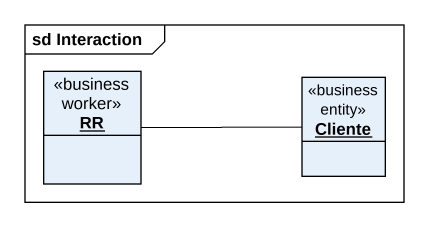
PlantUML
@startuml
mainframe sd Interaction
hide circle
hide empty members
object RR <<business worker>>
object Cliente <<business entity>>
RR -right- Cliente
@enduml
